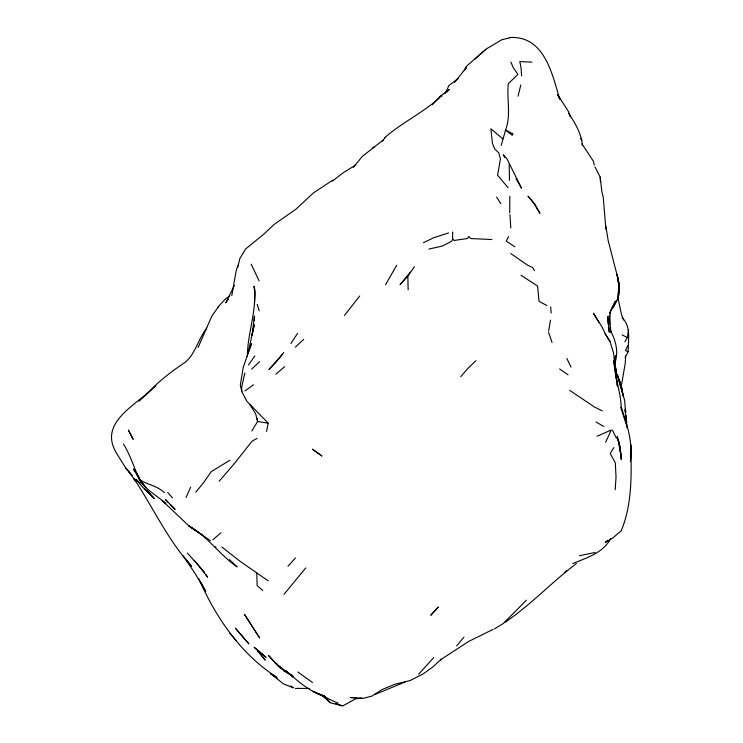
<?xml version="1.0" encoding="UTF-8"?>
<svg xmlns="http://www.w3.org/2000/svg" width="743" height="743" viewBox="0 0 743 743"><rect width="100%" height="100%" fill="white"/><g stroke="black" fill="none" stroke-linecap="round" stroke-linejoin="round"><path stroke-width="1.11" d="M509.475 180.373L509.196 164.352M237.779 267.489L239.831 258.592L245.561 249.044L264.118 233.878L274.102 224.46L296.243 208.959L313.453 192.892L332.771 180.14M509.717 212.777L509.828 196.31M630.426 455.765C632.479 438.714 625.894 422.433 621.176 406.43C620.572 390.939 614.303 376.413 614.08 360.875L617.387 385.923M630.454 455.041L630.863 449.543C631.531 476.746 631.829 505.036 621.287 530.697L612.557 538.173L605.211 542.539L607.588 540.226M618.334 292.538L617.99 299.039L610.347 311.02M618.557 288.191L618.659 282.266L617.823 277.928L608.183 240.583L605.703 225.398M254.236 320.53L254.487 315.942L252.063 335.279L254.264 324.784L247.939 353.436L251.496 343.582L243.202 367.413L240.323 385.115L241.819 391.607L246.852 401.239L268.186 423.157L266.57 431.442M609.631 324.329L610.291 312.134M630.435 457.14L630.863 449.543M247.345 356.594C247.419 332.883 257.431 309.905 253.985 286.213L255.1 290.699M254.459 303.952L255.174 291.665M512.874 133.341L512.271 135.337L505.556 130.062C511.314 114.831 506.54 99.181 508.333 83.643L517.899 74.421L513.088 67.362L510.887 62.096M614.814 365.955L615.501 355.609L614.814 362.25M615.185 489.813L616.003 477.563M618.603 295.426L617.99 299.039L618.78 283.854L618.566 295.686L618.659 282.266L616.978 274.418L618.659 282.266L618.975 292.203L618.529 284.476M618.78 294.757L619.504 288.813L617.823 277.928L619.04 287.374L618.278 280.055L618.408 282.266M630.389 461.635L630.937 457.112L630.501 443.33L630.881 457.465L630.816 445.336L630.853 447.323M623.228 396.678L621.306 385.97L625.169 363.875L625.68 356.259L628.225 351.708C627.881 339.848 631.596 327.319 622.095 317.558M614.805 363.346C618.965 351.82 615.678 340.322 610.161 329.976M624.909 341.854L627.287 337.666L628.624 329.539M548.64 331.09L550.479 320.233M231.825 295.547L236.079 271.325L237.825 265.4M625.151 357.662L625.652 355.553M501.228 145.377L505.556 130.062L512.373 133.601M520.787 84.962L518.047 96.2M610.124 311.856L609.678 313.509L615.38 301.249L611.86 308.094M244.8 373.005L241.67 387.354L241.819 391.607M615.185 302.856L612.845 307.574L615.863 301.407M198.112 347.473L211.82 316.146L218.674 306.432M234.509 285.349L225.733 302.828L228.389 299.178M186.094 497.466L190.645 487.111M464.329 70.641L466.167 66.508L486.191 49.019L501.896 39.685L509.559 37.912M616.644 300.191L614.043 306.06L611.192 309.432M605.61 442.261L611.303 429.974L597.066 436.234M627.714 345.82L625.476 350.603L628.225 351.708M445.15 93.572L449.013 85.436L458.32 78.349M508.528 236.497L506.289 241.122L514.806 246.843M465.229 69.656L466.27 67.604L454.586 82.436M452.58 232.002L452.701 239.135L451.605 241.271L442.456 245.989L428.906 249.091M396.697 265.279L385.552 284.68M251.812 431.014L257.58 421.504L257.162 418.393M613.848 447.583L610.226 453.499L615.325 462.935L616.012 476.895M410.359 272.17L400.05 284.708L407.842 276.127L414.39 266.7M610.718 538.554C603.205 552.885 586.756 557.807 572.797 563.556M290.94 343.48L297.599 333.328M248.422 365.027L254.84 355.962M382.524 141.142L385.162 137.464M206.786 328.137C198.297 338.594 195.966 352.888 185.49 362.036C172.617 370.729 160.237 379.952 149.454 391.199C131.882 407.508 98.968 424.299 116.53 453.221L125.418 467.551L131.975 475.483L125.418 467.551M282.219 354.56L268.975 369.466L276.619 361.535L283.77 352.488M359.779 295.955L344.455 315.413M305.763 567.912L284.002 594.354M447.091 92.039L449.264 89.364L439.995 96.479L432.296 104.837M353.389 167.342L362.408 156.299L383.314 139.953M195.808 492.145L203.062 483.34L211.3 471.573L229.986 460.223M456.685 645.927L463.948 637.132M460.744 376.682L468.127 368.147L475.994 360.689M433.68 657.648L418.68 674.189M219.176 481.232L233.915 464.106L252.016 441.258L257.05 438.379M287.959 566.24L295.463 557.984M438.203 607.096L430.773 615.288L438.324 607.124M217.866 307.147L225.445 298.881L229.921 295.825M564.643 572.63L566.435 570.68M526.462 600.158L503.187 623.591L494.383 628.95M332.335 181.116L343.74 172.395L355.563 165.085M251.738 369.076L259.604 361.618M138.96 401.229L155.881 385.896M295.342 347.102L303.701 339.375M474.926 59.05L485.857 49.326M440.116 97.277C423.157 112.713 401.954 122.511 384.688 137.696M275.894 374.193L284.727 366.578M212.777 539.808L220.875 532.88M576.438 563.528C551.808 582.113 530.669 604.969 505.054 622.318M244.976 390.957L253.428 384.79M372.336 148.163L374.073 147.086M343.108 705.739L355.516 698.857L361.627 698.03M493.027 629.414L468.619 641.469L440.488 659.803L441.101 659.264L432.584 667.177L423.176 673.901L410.294 680.486L394.923 684.238L381.818 689.68L371.983 696.098L363.253 698.364L350.362 697.528L355.999 697.779M423.473 242.664L433.903 237.649L448.568 232.949M374.797 694.575L405.186 681.953M439.995 96.479L442.094 96.042M579.466 555.699L595.078 552.486M509.308 37.559C544.145 35.172 552.03 73.316 559.739 99.209L557.389 94.417M295.389 688.408L309.237 688.417M491.94 239.552L470.867 238.549L468.517 236.367L467.737 238.475L454.029 240.453L452.701 239.135M531.96 62.143L519.821 61.539L521.122 68.254L521.558 75.925M268.186 423.157L257.58 421.504L255.648 413.758L250.038 404.777M341.975 705.85L330.189 702.702L321.793 695.272M342.699 705.822L335.873 703.612L338.028 703.166L328.295 698.801M287.467 672.266C279.507 669.109 274.306 661.632 268.585 655.567L275.551 663.035L277.483 664.27M288.312 672.721L283.482 670.492L293.002 676.176L284.318 670.632L278.281 665.394L293.244 676.975L285.386 670.502C297.414 680.319 309.004 691.835 324.385 696.08L312.812 691.278L327.793 698.634L323.707 695.764L327.245 698.903L324.895 696.451M602.276 410.907L594.753 407.164L569.686 390.363M276.034 676.799C240.602 653.738 215.572 617.21 198.873 578.741M622.142 334.833L627.287 337.666M546.783 305.549L539.028 301.286L537.551 286.027L521.038 275.281M596.035 421.978L603.91 426.51M276.702 677.579L272.217 674.811L283.306 683.811L293.364 687.823L290.708 685.891M276.368 677.347L270.471 673.678L277.204 678.015M123.394 443.85C130.294 455.05 134.186 467.7 139.433 479.532C147.29 484.77 157.284 485.662 164.277 492.609M210.445 540.69L188.973 526.025L162.401 500.736L165.735 503.605M268.186 580.859L239.887 561.169L221.841 546.997M202.077 534.784L188.973 526.025C207.715 536.418 219.612 554.789 237.073 566.872L231.937 561.912M559.637 369.03L568.051 374.76M297.832 671.969L312.478 682.464M510.822 253.577L527.781 265.316L532.685 267.554L534.431 270.675M165.698 503.67C157.042 495.2 144.959 489.916 139.052 478.929M502.797 138.839L490.872 128.762L492.451 143.325L494.708 148.971L498.692 152.677L500.429 158.9L497.596 175.246L508.128 187.7M262.743 590.601L257.162 585.577L256.762 572.732M229.438 559.618L231.101 561.151M146.863 490.408L154.238 498.497L143.065 487.566L135.904 479.244L139.851 483.312M150.55 494.448L144.56 488.885L152.789 496.918M167.937 502.082L165.531 499.649L175.162 509.41L170.351 504.525M568.729 113.354C574.989 122.911 581.667 133.786 582.336 145.526M214.764 546.356L215.888 547.563M194.211 560.593L204.576 572.426M187.329 553.043L197.898 564.643L207.613 577.2L205.792 574.339M580.497 138.523L581.927 140.102M167.667 492.451L172.45 497.819M229.541 632.86L236.274 640.587M326.595 698.55L330.031 702.581M139.452 479.56L145.832 487.677L141.922 482.012M128.474 471.22L135.867 481.501L133.954 478.678C153.337 507.803 167.844 540.245 191.629 566.277L183.066 555.671L194.815 573.048L205.718 591.372L201.056 582.586M582.001 143.91L593.406 161.268L594.242 165.02M138.727 476.7L133.359 468.972L136.443 473.69M140.622 480.117L136.721 474.452L142.089 483.702L136.378 472.734M496.593 197.006L500.791 203.647M616.727 381.772L613.523 352.869L610.012 341.529L605.211 333.783L602.062 326.994L593.443 313.212L598.886 322.378M605.211 333.783L610.012 341.529M515.967 178.599L521.549 188.155L506.893 158.761L503.169 154.758L504.776 157.535M557.761 94.779L568.553 111.701L570.401 116.948M594.976 166.961L600.214 177.094L601.932 192.084L603.242 197.127L605.889 229.281M612.455 430.243L616.439 438.379M566.844 358.451L571.033 367.088M251.19 264.183L259.112 280.891M623.563 319.936L621.389 314.205L617.935 297.469M620.674 407.275L625.773 422.841M548.631 332.446L552.049 342.542M610.44 330.802L610.987 332.455L609.204 315.784L609.297 320.103M259.214 310.825L257.18 304.314M618.984 442.624L617.192 436.466L620.201 448.363L621.259 459.508L620.201 448.363L618.287 440.227L620.944 455.7L619.495 444.816M616.077 373.46L614.415 366.067L624.668 400.384L626.395 424.272M614.925 368.222L616.049 373.302M615.455 370.636L614.117 363.178M614.842 364.674L616.449 372.902L614.935 365.008M619.913 448.856L620.052 449.599M614.842 366.123L616.43 375.057M614.814 366.011L616.486 375.596M617.071 383.871L617.414 385.97M614.823 364.729L615.297 367.692M615.613 369.67L616.523 375.661M614.024 360.318L615.696 371.723M509.949 214.708L510.803 227.897M625.235 410.656L625.513 412.885M625.931 416.238L626.86 427.68M616.532 375.512L614.851 361.767L615.501 368.537M625.216 410.684L625.476 412.941M625.996 417.455L626.655 423.083L625.931 415.439M626.535 424.81L625.977 417.677M614.795 359.371L615.529 368.528M550.665 306.878L551.148 313.017M600.214 177.094L600.39 181.682M407.842 276.127L408.139 289.724M282.312 668.654L279.359 666.935L282.34 668.691M321.84 455.942L312.506 449.236L321.84 455.942M261.88 653.831L254.125 647.255L266.022 657.369L261.88 653.831M248.794 643.81L235.512 628.318L248.794 643.81M534.644 204.019L528.022 196.171L534.143 203.573L539.947 213.352L534.644 204.019M263.124 657.406L257.515 650.552L265.149 660.1L263.124 657.406M259.586 637.819L244.493 614.377L259.586 637.819M133.081 439.178L128.483 430.216L133.081 439.178M619.448 380.648L617.414 374.751L622.095 390.27L619.448 380.648L621.287 386.75L622.931 394.598L619.448 380.648M625.736 411.548L625.225 409.374L625.736 411.548M609.279 332.047L607.533 316.602L609.279 332.047"/></g></svg>
